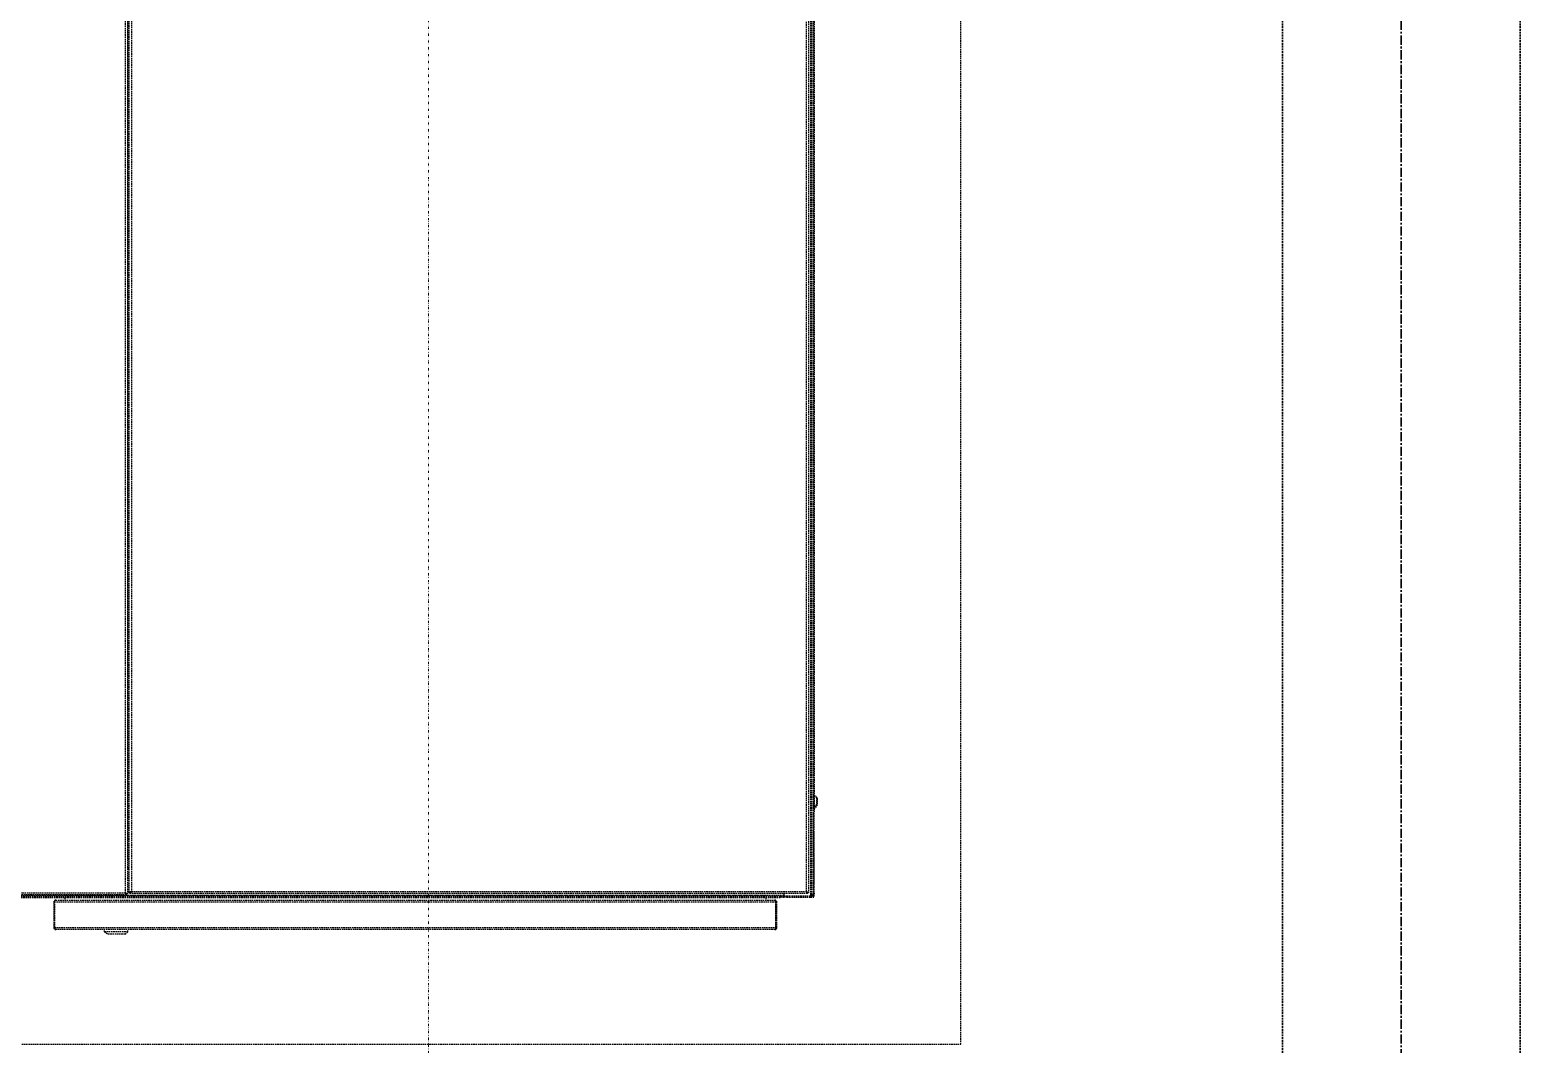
# Model space of a CAD drawing. Extents: x -76427 to 292734, y -42117 to 131250.
# Drawn here: x 8457 to 10487, y 10345 to 11726 of the extents above; entities that cross this region are included whole.
import ezdxf

# ---------------------------------------------------------------- set-up
doc = ezdxf.new("R2010")
doc.units = 0
doc.header["$LTSCALE"] = 10
for name, pattern in [('H12PL1$0$JJP_三點線', [0.9, 0.3, -0.15, 0, -0.15, 0, -0.15, 0, -0.15]), ('XFM7P10PV$0$CENTER', [2, 1.25, -0.25, 0.25, -0.25]), ('XFM7P10PV$0$HIDDEN', [0.375, 0.25, -0.125]), ('XFM7Q10PV-200K$0$18P6-XFM7QB2-PV$0$HIDDEN', [0.3, 0.2, -0.1])]:
    doc.linetypes.add(name, pattern=pattern)
doc.layers.add('H12PL1$0$S-GRID', color=252, linetype='Continuous')
doc.layers.add('XFM7Q10PV-200K$0$PV-EQ(FUTURE)', color=252, linetype='XFM7Q10PV-200K$0$18P6-XFM7QB2-PV$0$HIDDEN')
doc.layers.add('XFM7P10PV$0$U-PV', color=252, linetype='Continuous', lineweight=30)

# ---------------------------------------------------------------- blocks, each defined once
blk = doc.blocks.new('H12PL1')
at = {"layer": 'H12PL1$0$S-GRID', "linetype": 'H12PL1$0$JJP_三點線', "lineweight": 0}
blk.add_line((9000, 128250), (9000, -28000), dxfattribs=at)
blk = doc.blocks.new('XFM7Q10PV-200K$0$PV-主機 - Mega-V57-CUB_L40')
for p, q in [((-925.5, 1395), (-925.5, -1365)), ((-923.5, 1395), (-923.5, -1365)), ((-922, 1399), (-922, -1369)), ((-921.8, -473.7), (-921.8, 593.7)), ((-919, 592.2), (-919, -472.3)), ((-969, -1356.8), (-969, -377.3)), ((-931.7, -374.6), (-966.2, -374.6)), ((-966.2, -375.8), (-966.2, -374.6)), ((-966.2, -375.8), (-931.7, -375.8)), ((-966.2, -375.9), (-931.7, -375.9)), ((-966.2, -375.9), (-966.2, -1358.2)), ((-931.7, -375.8), (-931.7, -374.6)), ((-931.7, -1358.2), (-931.7, -375.9)), ((-929, -377.4), (-929, -377.3)), ((-929, -377.3), (-929, -377.3)), ((-929, -377.4), (-929, -1356.7)), ((-925.5, -389.6), (-929, -389.6)), ((-922.7, -389.6), (-923.5, -389.6)), ((-922.7, -1344.6), (-922.7, -389.6)), ((-975, -447.6), (-972, -443.6)), ((-972, -475.6), (-972, -443.6)), ((-972, -443.6), (-969, -443.6)), ((-975, -471.6), (-975, -447.6)), ((-975, -471.6), (-972, -475.6)), ((-972, -475.6), (-969, -475.6)), ((-921.8, -473.7), (-920.5, -473.7)), ((-920.2, -473.7), (-920.5, -473.7)), ((-920.5, -475), (-920.5, -473.8)), ((455.2, -475), (-920.5, -475)), ((-920, -1401.2), (-920, -478.8)), ((-920, -478.8), (-918.8, -478.8)), ((-919, -472.3), (455.2, -472.3)), ((-918.4, -478.8), (-918.8, -478.8)), ((-918.7, -477.5), (918.7, -477.5)), ((-918.7, -477.5), (-918.7, -478.8)), ((917.2, -480.3), (-917.3, -480.3)), ((-917.3, -480.3), (-917.3, -1399.8)), ((-885.5, -475), (-885.5, -477.5)), ((-873.7, -476), (-873.7, -475)), ((-873.7, -476), (873.7, -476)), ((-873.7, -477.5), (-873.7, -476)), ((-931.7, -1358.2), (-966.2, -1358.2)), ((-966.2, -1358.3), (-931.7, -1358.3)), ((-966.2, -1358.3), (-966.2, -1359.6)), ((-966.2, -1359.6), (-931.7, -1359.6)), ((-931.7, -1359.6), (-931.7, -1358.3)), ((-925.5, -1344.6), (-929, -1344.6)), ((-929, -1356.8), (-929, -1356.7)), ((-929, -1356.8), (-929, -1356.8)), ((-922.7, -1344.6), (-923.5, -1344.6)), ((-925.5, -1369), (-925.5, -1365)), ((-923.5, -1365), (-925.5, -1365)), ((-925.5, -1369), (-923.5, -1369)), ((-925, -1369), (-925, -1369.3)), ((-925, -1373.3), (-925, -1369.3)), ((-923, -1369.3), (-925, -1369.3)), ((-925, -1373.3), (-923, -1373.3)), ((-925, -1373.3), (-925, -1405.8)), ((-924.2, -1369.3), (-924.2, -1369)), ((-923.5, -1365), (-923.5, -1369)), ((-923.5, -1369), (-922, -1369)), ((-923, -1369.3), (-923, -1373.3)), ((-923, -1369.3), (-920, -1369.3)), ((-923, -1373.3), (-923, -1405.8)), ((-920, -1369), (-922, -1369)), ((-920.7, -1369), (-920.7, -1369.3)), ((-917.3, -1399.8), (917.2, -1399.8)), ((-925, -1405.8), (-925, -1410)), ((-925, -1405.8), (-923, -1405.8)), ((-922, -1410), (-925, -1410)), ((-923, -1405.8), (-921.5, -1405.8)), ((-921.9, -1406.6), (-922.8, -1406.6)), ((-922, -1409.7), (-922, -1410)), ((-921.3, -1410), (-922, -1410)), ((-921.9, -1405.8), (-921.9, -1406.6)), ((-921.5, -1405.8), (-921.5, -1407.3)), ((-921.5, -1405.8), (921.5, -1405.8)), ((-921.5, -1407.3), (-921.5, -1409.3)), ((-921.5, -1407.3), (921.5, -1407.3)), ((-921.5, -1409.3), (921.5, -1409.3)), ((-920.3, -1410.1), (-920.3, -1409.3)), ((-919.3, -1410.1), (-920.3, -1410.1)), ((-920, -1401.2), (-918.8, -1401.2)), ((-919.3, -1409.3), (-919.3, -1410.1)), ((-834.9, -1409.3), (-919.3, -1410.1)), ((-918.4, -1401.2), (-918.8, -1401.2)), ((-918.7, -1402.5), (-918.7, -1401.3)), ((918.7, -1402.5), (-918.7, -1402.5)), ((-810.3, -1410), (-907.4, -1410)), ((-800.8, -1410.1), (-809.8, -1410.1)), ((-803.9, -1410.6), (-803.9, -1410.1)), ((-800.8, -1410.6), (-803.9, -1410.6)), ((-802.7, -1409.6), (-802.7, -1409.3)), ((-784.9, -1409.4), (-802.7, -1409.6)), ((-802, -1411.9), (-802, -1410.6)), ((-802, -1411.9), (-800.6, -1411.9)), ((-800.8, -1410.9), (-800.8, -1409.6)), ((-800.8, -1410.9), (-786.8, -1410.8)), ((-790.6, -1414.5), (-799.5, -1414.5)), ((-789.4, -1413.4), (-798.2, -1413.4)), ((-786.8, -1410.8), (-786.8, -1409.4)), ((456.7, -1410.1), (-786.8, -1410.1)), ((-786.1, -1410.6), (-786.8, -1410.6)), ((-786.1, -1410.6), (-786.1, -1410.1)), ((-784.9, -1409.4), (-784.9, -1409.3))]:
    blk.add_line(p, q)
for centre, radius, start, end in [((-931.7, -377.3), 1.5, 68.9974, 90), ((-931.7, -1356.8), 1.5, 270, 291.0026), ((-921.5, -1405.8), 3.5, 180, 270), ((-921.5, -1405.8), 1.5, 180, 270), ((-920.4, -1406.6), 3.5, 224.4042, 270.5273), ((-920.4, -1406.6), 1.5, 180.5273, 208.0554), ((-799.5, -1411.9), 2.56, 180, 270), ((-798.3, -1410.9), 2.56, 180.5273, 270.5273), ((-790.6, -1411.9), 2.56, 270, 330.453), ((-789.4, -1410.8), 2.56, 270.5273, 0.5273)]:
    blk.add_arc(centre, radius, start, end)
for points, knots in [([(-966.2, -374.6), (-967.2, -374.6), (-968.2, -375.1), (-968.7, -376), (-968.9, -376.4), (-969, -376.9), (-969, -377.3)], [0, 0, 0, 0, 1.087346, 1.087346, 1.087346, 1.570796, 1.570796, 1.570796, 1.570796]), ([(-969, -377.3), (-969, -377), (-968.4, -376.6), (-967.5, -376.3), (-967.1, -376.2), (-966.7, -376), (-966.2, -375.9)], [0, 0, 0, 0, 1.087346, 1.087346, 1.087346, 1.570796, 1.570796, 1.570796, 1.570796]), ([(-967.3, -376.2), (-967.1, -376.1), (-966.9, -375.9), (-966.7, -375.9), (-966.5, -375.8), (-966.4, -375.8), (-966.2, -375.8)], [0.7978126, 0.7978126, 0.7978126, 0.7978126, 1.2652557, 1.2652557, 1.2652557, 1.5707963, 1.5707963, 1.5707963, 1.5707963]), ([(-929, -377.3), (-929, -376.4), (-929.5, -375.4), (-930.3, -374.9), (-930.7, -374.7), (-931.2, -374.6), (-931.7, -374.6)], [-1.570796, -1.570796, -1.570796, -1.570796, -0.539931, -0.539931, -0.539931, 0, 0, 0, 0]), ([(-931.7, -375.9), (-930.8, -375.9), (-929.9, -376.2), (-929.4, -376.6), (-929.1, -376.8), (-929, -377.1), (-929, -377.4)], [0, 0, 0, 0, 1.030866, 1.030866, 1.030866, 1.570796, 1.570796, 1.570796, 1.570796]), ([(-919, -472.3), (-920, -472.6), (-921, -472.9), (-921.5, -473.2), (-921.7, -473.4), (-921.8, -473.5), (-921.8, -473.7)], [0, 0, 0, 0, 1.087346, 1.087346, 1.087346, 1.570796, 1.570796, 1.570796, 1.570796]), ([(-919, -472.3), (-919.4, -472.9), (-919.8, -473.5), (-920.2, -473.7), (-920.3, -473.7), (-920.4, -473.8), (-920.5, -473.8)], [0, 0, 0, 0, 1.265256, 1.265256, 1.265256, 1.570796, 1.570796, 1.570796, 1.570796]), ([(-919, -472.3), (-919.4, -473.2), (-919.7, -474.2), (-920, -474.7), (-920.2, -474.9), (-920.3, -475), (-920.5, -475)], [0, 0, 0, 0, 1.087346, 1.087346, 1.087346, 1.570796, 1.570796, 1.570796, 1.570796]), ([(-920.5, -473.7), (-920.5, -473.3), (-920.1, -472.9), (-919.5, -472.5), (-919.3, -472.4), (-919.2, -472.3), (-919, -472.3)], [0, 0, 0, 0, 1.265256, 1.265256, 1.265256, 1.570796, 1.570796, 1.570796, 1.570796]), ([(-917.3, -480.3), (-918.3, -479.9), (-919.2, -479.6), (-919.7, -479.3), (-919.9, -479.1), (-920, -479), (-920, -478.8)], [0, 0, 0, 0, 1.087346, 1.087346, 1.087346, 1.570796, 1.570796, 1.570796, 1.570796]), ([(-917.3, -480.3), (-917.9, -479.9), (-918.5, -479.5), (-918.7, -479.1), (-918.8, -479), (-918.8, -478.9), (-918.8, -478.8)], [0, 0, 0, 0, 1.265256, 1.265256, 1.265256, 1.570796, 1.570796, 1.570796, 1.570796]), ([(-917.3, -480.3), (-917.6, -479.3), (-917.9, -478.3), (-918.3, -477.8), (-918.4, -477.6), (-918.6, -477.5), (-918.7, -477.5)], [0, 0, 0, 0, 1.087346, 1.087346, 1.087346, 1.570796, 1.570796, 1.570796, 1.570796]), ([(-918.7, -478.8), (-918.3, -478.8), (-917.9, -479.2), (-917.6, -479.8), (-917.5, -479.9), (-917.4, -480.1), (-917.3, -480.3)], [0, 0, 0, 0, 1.265256, 1.265256, 1.265256, 1.570796, 1.570796, 1.570796, 1.570796]), ([(-969, -1356.8), (-969, -1357.8), (-968.4, -1358.8), (-967.5, -1359.2), (-967.1, -1359.4), (-966.7, -1359.6), (-966.2, -1359.6)], [0, 0, 0, 0, 1.087346, 1.087346, 1.087346, 1.570796, 1.570796, 1.570796, 1.570796]), ([(-966.2, -1358.2), (-967.2, -1357.9), (-968.2, -1357.6), (-968.7, -1357.2), (-968.9, -1357.1), (-969, -1357), (-969, -1356.8)], [0, 0, 0, 0, 1.087346, 1.087346, 1.087346, 1.570796, 1.570796, 1.570796, 1.570796]), ([(-967.3, -1357.9), (-967.1, -1358), (-966.9, -1358.2), (-966.7, -1358.2), (-966.5, -1358.3), (-966.4, -1358.3), (-966.2, -1358.3)], [0.7978126, 0.7978126, 0.7978126, 0.7978126, 1.2652557, 1.2652557, 1.2652557, 1.5707963, 1.5707963, 1.5707963, 1.5707963]), ([(-929, -1356.7), (-929, -1357.2), (-929.5, -1357.8), (-930.3, -1358), (-930.7, -1358.2), (-931.2, -1358.2), (-931.7, -1358.2)], [-1.570796, -1.570796, -1.570796, -1.570796, -0.539931, -0.539931, -0.539931, 0, 0, 0, 0]), ([(-931.7, -1359.6), (-930.8, -1359.6), (-929.9, -1359), (-929.4, -1358.2), (-929.1, -1357.8), (-929, -1357.3), (-929, -1356.8)], [0, 0, 0, 0, 1.030866, 1.030866, 1.030866, 1.570796, 1.570796, 1.570796, 1.570796]), ([(-917.3, -1399.8), (-918.3, -1400.1), (-919.2, -1400.4), (-919.7, -1400.7), (-919.9, -1400.9), (-920, -1401), (-920, -1401.2)], [0, 0, 0, 0, 1.087346, 1.087346, 1.087346, 1.570796, 1.570796, 1.570796, 1.570796]), ([(-918.8, -1401.2), (-918.8, -1400.8), (-918.3, -1400.4), (-917.7, -1400), (-917.6, -1399.9), (-917.4, -1399.8), (-917.3, -1399.8)], [0, 0, 0, 0, 1.265256, 1.265256, 1.265256, 1.570796, 1.570796, 1.570796, 1.570796]), ([(-917.3, -1399.8), (-917.7, -1400.4), (-918, -1401), (-918.4, -1401.2), (-918.5, -1401.2), (-918.6, -1401.3), (-918.7, -1401.3)], [0, 0, 0, 0, 1.265256, 1.265256, 1.265256, 1.570796, 1.570796, 1.570796, 1.570796]), ([(-917.3, -1399.8), (-917.6, -1400.7), (-917.9, -1401.7), (-918.3, -1402.2), (-918.4, -1402.4), (-918.6, -1402.5), (-918.7, -1402.5)], [0, 0, 0, 0, 1.087346, 1.087346, 1.087346, 1.570796, 1.570796, 1.570796, 1.570796]), ([(-811.6, -1409.3), (-811.5, -1409.5), (-811.3, -1409.6), (-811.1, -1409.7), (-810.7, -1409.9), (-810.2, -1410.1), (-809.8, -1410.1)], [0.8318928, 0.8318928, 0.8318928, 0.8318928, 1.0873464, 1.0873464, 1.0873464, 1.5707963, 1.5707963, 1.5707963, 1.5707963])]:
    blk.add_open_spline(points, degree=3, knots=knots)
blk.add_open_spline([(-809.8, -1410.1), (-810, -1410.1), (-810.2, -1409.8), (-810.4, -1409.3)], degree=3)
blk = doc.blocks.new('XFM7Q10PV-200K')
at = {"layer": 'XFM7Q10PV-200K$0$PV-EQ(FUTURE)'}
blk.add_lwpolyline([(6475, 10345), (9725, 10345), (9725, 12595), (6475, 12595)], close=True, dxfattribs=at)
at = {"layer": 'XFM7Q10PV-200K$0$PV-EQ(FUTURE)', "rotation": 90}
blk.add_blockref('XFM7Q10PV-200K$0$PV-主機 - Mega-V57-CUB_L40', (8115, 11470), dxfattribs=at)
blk = doc.blocks.new('XFM7P10PV')
at = {"layer": 'XFM7P10PV$0$U-PV', "color": 253, "linetype": 'XFM7P10PV$0$HIDDEN'}
for p, q in [((10163.1, 7205.9), (10163.1, 12451.9)), ((10486.9, 7205.9), (10486.9, 12451.9))]:
    blk.add_line(p, q, dxfattribs=at)
at = {"layer": 'XFM7P10PV$0$U-PV', "color": 1, "linetype": 'XFM7P10PV$0$CENTER'}
blk.add_line((10325, 7205.9), (10325, 12451.9), dxfattribs=at)

msp = doc.modelspace()

# ---------------------------------------------------------------- block references
msp.add_blockref('XFM7P10PV', (0, 0))

# ---------------------------------------------------------------- next in the draw order: block references
msp.add_blockref('H12PL1', (0, 0))

# ---------------------------------------------------------------- next in the draw order: block references
msp.add_blockref('XFM7Q10PV-200K', (0, 0))

doc.saveas('drawing.dxf')
